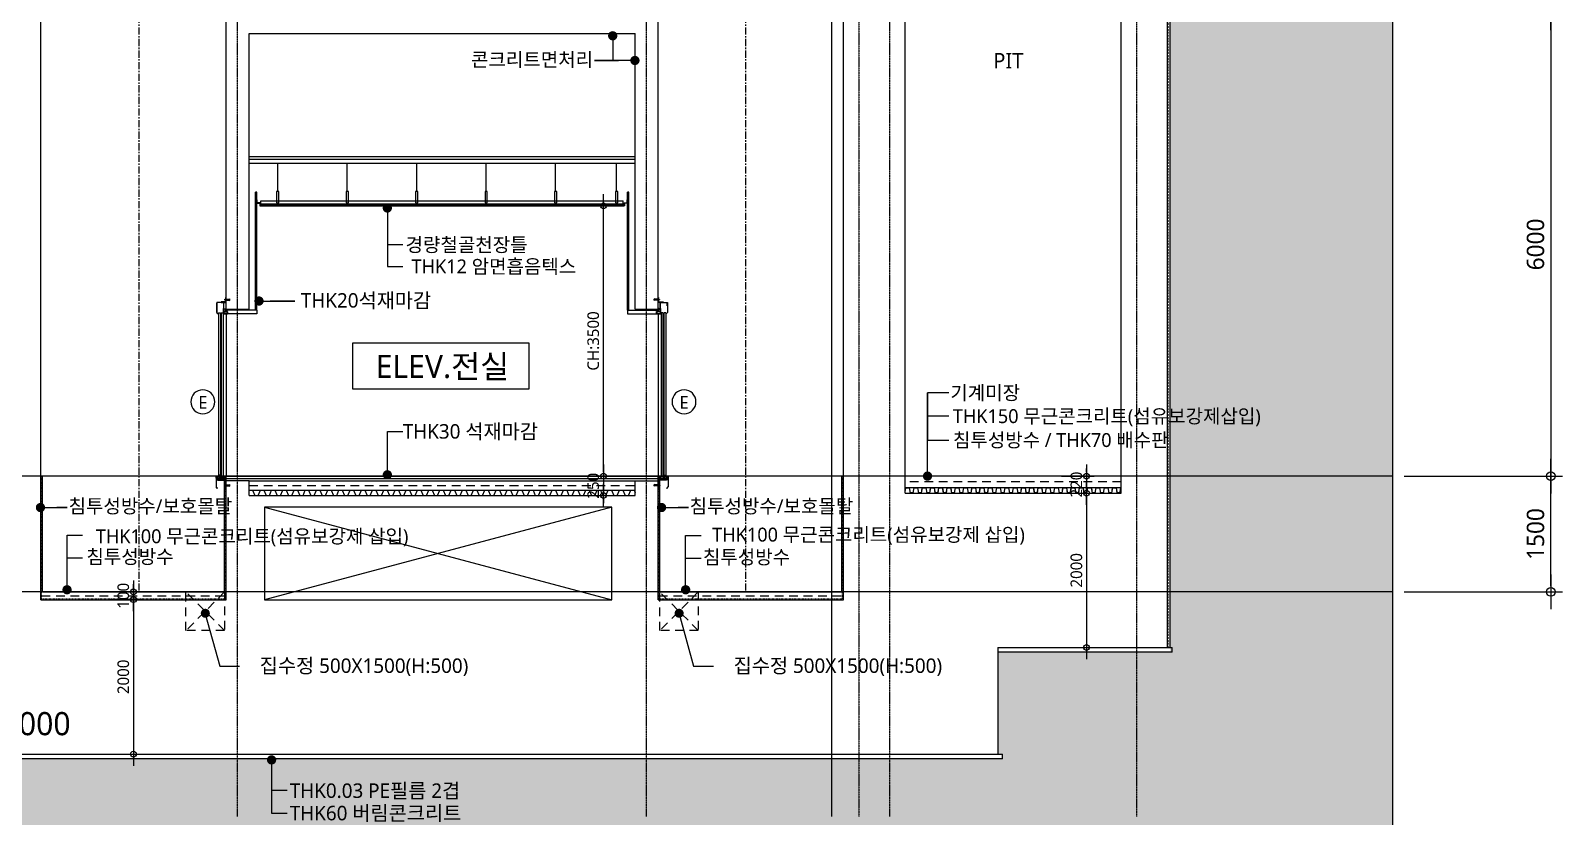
# Model space of a CAD drawing. Header units: millimetres. Extents: x -65167 to 413267, y -17142 to 66587.
# Drawn here: x 349720 to 369569, y 13406 to 23580 of the extents above; entities that cross this region are included whole.
import ezdxf
from ezdxf.enums import TextEntityAlignment as Align

# ---------------------------------------------------------------- set-up
doc = ezdxf.new("R2010")
doc.units = ezdxf.units.MM
doc.header["$LTSCALE"] = 75
doc.header["$MEASUREMENT"] = 0
doc.header["$PDSIZE"] = -10
for name, pattern in [('CEN', [62, 60, -1, 0, -1]), ('CENTER', [2, 1.25, -0.25, 0.25, -0.25]), ('HID', [2.5, 1.5, -1])]:
    doc.linetypes.add(name, pattern=pattern)
doc.layers.get('0').update_dxf_attribs({"linetype": 'CONTINUOUS'})
doc.layers.get('Defpoints').update_dxf_attribs({"color": 171, "linetype": 'CONTINUOUS'})
doc.layers.add('1-골조', color=2, linetype='CONTINUOUS', lineweight=0)
for name, color, linetype in [('A-CORE-ELEV', 5, 'CONTINUOUS'), ('A-ETC', 8, 'CONTINUOUS'), ('A-FIN-6', 6, 'CONTINUOUS'), ('CEN', 1, 'CEN'), ('CEN(ST)', 1, 'CENTER'), ('CG-BEAM', 3, 'CONTINUOUS'), ('CON', 2, 'CONTINUOUS'), ('FIN', 8, 'CONTINUOUS'), ('FIN(THK20 화강석)', 5, 'CONTINUOUS'), ('FIN-2', 9, 'CONTINUOUS'), ('HAT 254', 254, 'CONTINUOUS'), ('HAT-252', 252, 'CONTINUOUS'), ('LED', 7, 'CONTINUOUS'), ('NDIM', 7, 'CONTINUOUS'), ('TEXT(MIN)', 7, 'CONTINUOUS'), ('TEXT(NOTE小)', 1, 'CONTINUOUS'), ('TEXT(노트)', 7, 'CONTINUOUS'), ('TEXT(실명)', 3, 'CONTINUOUS'), ('wire-meshes', 1, 'CONTINUOUS'), ('XREF', 7, 'CONTINUOUS'), ('배수판', 5, 'CONTINUOUS'), ('초평탄', 4, 'CONTINUOUS')]:
    doc.layers.add(name, color=color, linetype=linetype)
doc.styles.add('CGS', font='cgse', dxfattribs={"bigfont": 'cgs'})
doc.styles.add('TE', font='malgun_0.ttf')
doc.styles.add('나눔바른고딕', font='NanumBarunGothic.ttf')
doc.dimstyles.new('NDIM 1200', dxfattribs={"dimscale": 75, "dimtxt": 3, "dimasz": 1, "dimexe": 2, "dimexo": 2, "dimgap": 1, "dimtad": 1, "dimdec": 0, "dimdsep": 46, "dimtxsty": 'CGS', "dimblk": 'DOT0', "dimcen": 1, "dimdle": 8, "dimclrd": 256, "dimclre": 256, "dimclrt": 256, "dimadec": 0, "dimazin": 0, "dimtfac": 1, "dimtdec": 0, "dimtix": 1, "dimtmove": 2, "dimatfit": 3, "dimldrblk": 'DOT0', "dimfxl": 1, "dimtolj": 1, "dimtzin": 0, "dimlwd": -1, "dimlwe": -1, "dimarcsym": 0})

# ---------------------------------------------------------------- blocks, each defined once
blk = doc.blocks.new('DOT0')
blk.add_line((-3, 0), (3, 0))
at = {"color": 6}
blk.add_circle((0, 0), 0.75, dxfattribs=at)
blk = doc.blocks.new('A$C25f2d0dc')
at = {"layer": '1-골조'}
blk.add_line((0, 0), (300, 0), dxfattribs=at)
at = {"layer": 'A-CORE-ELEV', "color": 6, "linetype": 'Continuous'}
for p, q in [((-120, 78), (-122, 78)), ((-122, 78), (-122, -39)), ((-120, 45), (-120, 86)), ((-120, 78), (-120, -39)), ((-117, 45), (-120, 45)), ((-117, 45), (-117, 86)), ((-31, 90), (-116, 90)), ((-31, 87), (-116, 87)), ((-30, 10), (-32, 10)), ((-32, -45), (-32, 10)), ((-30, -10), (-30, 86)), ((-30, -45), (-30, 10)), ((-10, 2), (-30, 2)), ((-27, -10), (-27, 86)), ((-13, 128), (-14, 129)), ((-14, 128), (-13, 128)), ((-13, 122), (-14, 122)), ((-13, 122), (-14, 121)), ((-13, 128), (-7, 128)), ((-7, 122), (-13, 122)), ((0, 15), (-10, 2)), ((-6, 132), (47, 135)), ((-6, 132), (51, 132)), ((-6, 118), (47, 115)), ((-6, 118), (51, 118)), ((47, 115), (47, 135)), ((51, 118), (51, 132)), ((-105, -60), (-121, -41)), ((-104, -59), (-120, -40)), ((-105, -60), (-104, -59)), ((-30, -45), (-32, -45)), ((-27, -10), (-30, -10)), ((-29, -32), (18, -32)), ((-29, -34), (18, -34)), ((-130, -2165), (-130, -2300)), ((-129, -2165), (-129, -2299)), ((0, -2216), (0, -2160)), ((-113, -2319), (-130, -2300)), ((-4, -2190), (-129, -2190)), ((-129, -2206), (-4, -2206)), ((-112, -2318), (-129, -2299)), ((-126, -2193), (-126, -2203)), ((-7, -2193), (-126, -2193)), ((-126, -2203), (-7, -2203)), ((-113, -2319), (-112, -2318)), ((-15, -2276), (-16, -2275)), ((-16, -2277), (-15, -2276)), ((-15, -2283), (-16, -2282)), ((-15, -2283), (-16, -2283)), ((-15, -2276), (-9, -2276)), ((-9, -2283), (-15, -2283)), ((-8, -2272), (47, -2270)), ((-8, -2272), (51, -2272)), ((-8, -2286), (47, -2289)), ((-8, -2286), (51, -2286)), ((-7, -2193), (-7, -2203)), ((-4, -2190), (-4, -2206)), ((47, -2289), (47, -2270)), ((51, -2286), (51, -2272))]:
    blk.add_line(p, q, dxfattribs=at)
at = {"layer": 'A-CORE-ELEV', "color": 4, "linetype": 'Continuous'}
for p, q in [((-99, -45), (-99, -2149)), ((-99, -45), (-74, -45)), ((-74, -45), (-74, -2149)), ((-62, -45), (-62, -2163)), ((-62, -45), (-37, -45)), ((-37, -45), (-37, -2163)), ((-74, -2149), (-99, -2149)), ((-37, -2163), (-62, -2163))]:
    blk.add_line(p, q, dxfattribs=at)
at = {"layer": 'A-CORE-ELEV', "color": 9, "linetype": 'Continuous'}
blk.add_line((0, -60), (0, -2160), dxfattribs=at)
at = {"layer": 'A-CORE-ELEV', "color": 6, "linetype": 'Continuous'}
for points in [[(-65, 90), (0, 90), (0, 155), (-2, 155, 0.414214), (-6, 151), (-6, 100, -0.414214), (-10, 96), (-61, 96, 0.414214), (-65, 92)], [(17, -27, -0.414214), (19, -29), (19, -30), (-6, -30), (-6, 2), (-5, 2, -0.414214), (-3, 0), (-3, -25, 0.414214), (-1, -27)], [(-8, -2220), (-8, -2334, 0.414214), (-2, -2340), (0, -2340), (0, -2206), (-109, -2206), (-109, -2208, 0.414214), (-103, -2214), (-14, -2214, -0.414214)]]:
    blk.add_lwpolyline(points, format="xyb", close=True, dxfattribs=at)
for points in [[(-14, 128), (-18, 128), (-18, 122), (-14, 122)], [(-7, 118), (-13, 118), (-14, 119), (-14, 131), (-13, 132), (-7, 132)], [(-6, 116), (-7, 116), (-7, 134), (-6, 134)], [(-16, -2276), (-20, -2276), (-20, -2283), (-16, -2283)], [(-9, -2286), (-15, -2286), (-16, -2285), (-16, -2273), (-15, -2272), (-9, -2272)], [(-8, -2289), (-9, -2289), (-9, -2270), (-8, -2270)]]:
    blk.add_lwpolyline(points, dxfattribs=at)
for points in [[(18, -58), (-29, -58), (-29, -32), (-20, -32), (-20, -30), (-30, -30), (-30, -60), (20, -60), (20, -30), (10, -30), (10, -32), (18, -32)], [(-106, -2160), (-101, -2160), (-101, -2162), (-95, -2162), (-95, -2160), (-89, -2160), (-89, -2162), (-84, -2162), (-84, -2160), (-78, -2160), (-78, -2162), (-72, -2162), (-72, -2160), (-64, -2160), (-64, -2171), (-33, -2171), (-33, -2160), (-5, -2160), (-5, -2165), (-10, -2165), (-10, -2176), (-5, -2176), (-5, -2185), (-15, -2185), (-15, -2171), (-27, -2171), (-27, -2185), (-82, -2185), (-82, -2176), (-72, -2176), (-72, -2171), (-115, -2171), (-115, -2176), (-105, -2176), (-105, -2185), (-129, -2185), (-129, -2165), (-130, -2165), (-130, -2163), (-128, -2160), (-112, -2160), (-112, -2162), (-106, -2162)]]:
    blk.add_lwpolyline(points, close=True, dxfattribs=at)
blk.add_circle((-3, -2166), 2.5, dxfattribs=at)
for centre, radius, start, end in [((-116, 86), 4, 90, 180), ((-116, 86), 1, 90, 180), ((-31, 86), 4, 0, 90), ((-31, 86), 1, 0, 90), ((-119, -39), 2.5, 180, 220), ((-119, -39), 1, 180, 220), ((-3, -2157), 3.63, 226.3972, 313.6028)]:
    blk.add_arc(centre, radius, start, end, dxfattribs=at)
at = {"layer": 'A-FIN-6'}
for p, q in [((400, -10), (-6, -10)), ((398, -12), (-6, -12)), ((398, -58), (20, -58)), ((400, -60), (20, -60)), ((398, -12), (398, -58)), ((400, -10), (400, -60))]:
    blk.add_line(p, q, dxfattribs=at)
blk = doc.blocks.new('*D1421')
at = {"layer": 'Defpoints', "color": 0, "ltscale": 0.4, "transparency": 16777216}
for p in [(367369, 23812), (367369, 17812), (369419, 17812)]:
    blk.add_point(p, dxfattribs=at)
at = {"layer": 'NDIM', "ltscale": 0.4, "transparency": 16777216}
for p, q in [((367519, 23812), (369569, 23812)), ((369419, 23737), (369419, 17887)), ((367519, 17812), (369569, 17812))]:
    blk.add_line(p, q, dxfattribs=at)
at = {"layer": 'NDIM', "ltscale": 0.4, "transparency": 16777216, "xscale": 75, "yscale": 75, "zscale": 75}
for p, rotation in [((369419, 23812), 90), ((369419, 17812), 270)]:
    blk.add_blockref('DOT0', p, dxfattribs=dict(at, rotation=rotation))
at = {"layer": 'NDIM', "ltscale": 0.4, "transparency": 16777216, "insert": (369222, 20812), "char_height": 225, "attachment_point": 5, "rotation": 90, "style": '나눔바른고딕'}
blk.add_mtext('\\A1;6000', dxfattribs=at)
blk = doc.blocks.new('*D1422')
at = {"layer": 'Defpoints', "color": 0, "ltscale": 0.4, "transparency": 16777216}
for p in [(367369, 17812), (369419, 17812), (367369, 16312)]:
    blk.add_point(p, dxfattribs=at)
at = {"layer": 'NDIM', "ltscale": 0.4, "transparency": 16777216}
for p, q in [((367519, 17812), (369569, 17812)), ((369419, 16387), (369419, 17737)), ((367519, 16312), (369569, 16312))]:
    blk.add_line(p, q, dxfattribs=at)
at = {"layer": 'NDIM', "ltscale": 0.4, "transparency": 16777216, "xscale": 75, "yscale": 75, "zscale": 75}
for p, rotation in [((369419, 17812), 90), ((369419, 16312), 270)]:
    blk.add_blockref('DOT0', p, dxfattribs=dict(at, rotation=rotation))
at = {"layer": 'NDIM', "ltscale": 0.4, "transparency": 16777216, "insert": (369222, 17062), "char_height": 225, "attachment_point": 5, "rotation": 90, "style": '나눔바른고딕'}
blk.add_mtext('\\A1;1500', dxfattribs=at)
blk = doc.blocks.new('*D1355')
at = {"layer": 'Defpoints', "color": 0, "ltscale": 0.4, "transparency": 16777216}
for p in [(356718, 17812, 0), (356718, 17562, 0), (357143, 17562, 0)]:
    blk.add_point(p, dxfattribs=at)
at = {"layer": 'NDIM', "ltscale": 0.4, "transparency": 16777216}
for p, q in [((357143, 17862, 0), (357143, 17912, 0)), ((356818, 17812, 0), (357243, 17812, 0)), ((357143, 17812, 0), (357143, 17562, 0)), ((356818, 17562, 0), (357243, 17562, 0)), ((357143, 17512, 0), (357143, 17462, 0))]:
    blk.add_line(p, q, dxfattribs=at)
at = {"layer": 'NDIM', "ltscale": 0.4, "transparency": 16777216, "xscale": 50, "yscale": 50, "zscale": 50}
for p, rotation in [((357143, 17812, 0), 270), ((357143, 17562, 0), 90)]:
    blk.add_blockref('DOT0', p, dxfattribs=dict(at, rotation=rotation))
at = {"layer": 'NDIM', "ltscale": 0.4, "transparency": 16777216, "insert": (357011, 17687, 0), "char_height": 150, "attachment_point": 5, "rotation": 90, "style": '나눔바른고딕'}
blk.add_mtext('\\A1;250', dxfattribs=at)
blk = doc.blocks.new('*D1356')
at = {"layer": 'Defpoints', "color": 0, "ltscale": 0.4, "transparency": 16777216}
for p in [(356718, 21312, 0), (357143, 21312, 0), (356718, 17812, 0)]:
    blk.add_point(p, dxfattribs=at)
at = {"layer": 'NDIM', "ltscale": 0.4, "transparency": 16777216}
for p, q in [((356818, 21312, 0), (357243, 21312, 0)), ((357143, 17862, 0), (357143, 21262, 0)), ((356818, 17812, 0), (357243, 17812, 0))]:
    blk.add_line(p, q, dxfattribs=at)
at = {"layer": 'NDIM', "ltscale": 0.4, "transparency": 16777216, "xscale": 50, "yscale": 50, "zscale": 50}
for p, rotation in [((357143, 21312, 0), 90), ((357143, 17812, 0), 270)]:
    blk.add_blockref('DOT0', p, dxfattribs=dict(at, rotation=rotation))
at = {"layer": 'NDIM', "ltscale": 0.4, "transparency": 16777216, "insert": (357011, 19562, 0), "char_height": 150, "attachment_point": 5, "rotation": 90, "style": '나눔바른고딕'}
blk.add_mtext('\\A1;CH:3500', dxfattribs=at)
blk = doc.blocks.new('*D1385')
at = {"layer": 'Defpoints', "color": 0, "ltscale": 0.4, "transparency": 16777216}
for p in [(349102, 13406), (349652, 13406), (349102, 12313)]:
    blk.add_point(p, dxfattribs=at)
at = {"layer": 'NDIM', "ltscale": 0.4, "transparency": 16777216}
for p, q in [((349102, 13256), (349102, 12163)), ((349652, 13256), (349652, 12163)), ((349027, 12313), (348952, 12313)), ((349652, 12313), (349102, 12313)), ((349727, 12313), (349802, 12313))]:
    blk.add_line(p, q, dxfattribs=at)
at = {"layer": 'NDIM', "ltscale": 0.4, "transparency": 16777216, "xscale": 75, "yscale": 75, "zscale": 75}
blk.add_blockref('DOT0', (349102, 12313), dxfattribs=at)
at = {"layer": 'NDIM', "ltscale": 0.4, "transparency": 16777216, "xscale": 75, "yscale": 75, "zscale": 75, "rotation": 180}
blk.add_blockref('DOT0', (349652, 12313), dxfattribs=at)
at = {"layer": 'NDIM', "ltscale": 0.4, "transparency": 16777216, "insert": (349377, 12511), "char_height": 225, "attachment_point": 5, "style": '나눔바른고딕'}
blk.add_mtext('\\A1;550', dxfattribs=at)
blk = doc.blocks.new('*D1386')
at = {"layer": 'Defpoints', "color": 0, "ltscale": 0.4, "transparency": 16777216}
for p in [(349652, 13406), (352402, 13406), (349652, 12313)]:
    blk.add_point(p, dxfattribs=at)
at = {"layer": 'NDIM', "ltscale": 0.4, "transparency": 16777216}
for p, q in [((349652, 13256), (349652, 12163)), ((352402, 13256), (352402, 12163)), ((352327, 12313), (349727, 12313))]:
    blk.add_line(p, q, dxfattribs=at)
at = {"layer": 'NDIM', "ltscale": 0.4, "transparency": 16777216, "xscale": 75, "yscale": 75, "zscale": 75, "rotation": 180}
blk.add_blockref('DOT0', (349652, 12313), dxfattribs=at)
at = {"layer": 'NDIM', "ltscale": 0.4, "transparency": 16777216, "xscale": 75, "yscale": 75, "zscale": 75}
blk.add_blockref('DOT0', (352402, 12313), dxfattribs=at)
at = {"layer": 'NDIM', "ltscale": 0.4, "transparency": 16777216, "insert": (351027, 12511), "char_height": 225, "attachment_point": 5, "style": '나눔바른고딕'}
blk.add_mtext('\\A1;2750', dxfattribs=at)
blk = doc.blocks.new('*D1467')
at = {"layer": 'Defpoints', "color": 0, "ltscale": 0.4, "transparency": 16777216}
for p in [(350627, 16312), (350627, 16212), (351052, 16212)]:
    blk.add_point(p, dxfattribs=at)
at = {"layer": 'NDIM', "ltscale": 0.4, "transparency": 16777216}
for p, q in [((350727, 16312), (351152, 16312)), ((351052, 16362), (351052, 16412)), ((351052, 16312), (351052, 16212)), ((350727, 16212), (351152, 16212)), ((351052, 16162), (351052, 16112))]:
    blk.add_line(p, q, dxfattribs=at)
at = {"layer": 'NDIM', "ltscale": 0.4, "transparency": 16777216, "xscale": 50, "yscale": 50, "zscale": 50}
for p, rotation in [((351052, 16312), 270), ((351052, 16212), 90)]:
    blk.add_blockref('DOT0', p, dxfattribs=dict(at, rotation=rotation))
at = {"layer": 'NDIM', "ltscale": 0.4, "transparency": 16777216, "insert": (350921, 16262), "char_height": 150, "attachment_point": 5, "rotation": 90, "style": '나눔바른고딕'}
blk.add_mtext('\\A1;100', dxfattribs=at)
blk = doc.blocks.new('*D1468')
at = {"layer": 'Defpoints', "color": 0, "ltscale": 0.4, "transparency": 16777216}
for p in [(350627, 16212), (350627, 14212), (351052, 14212)]:
    blk.add_point(p, dxfattribs=at)
at = {"layer": 'NDIM', "ltscale": 0.4, "transparency": 16777216}
for p, q in [((350727, 16212), (351152, 16212)), ((351052, 16162), (351052, 14262)), ((350727, 14212), (351152, 14212))]:
    blk.add_line(p, q, dxfattribs=at)
at = {"layer": 'NDIM', "ltscale": 0.4, "transparency": 16777216, "xscale": 50, "yscale": 50, "zscale": 50}
for p, rotation in [((351052, 16212), 90), ((351052, 14212), 270)]:
    blk.add_blockref('DOT0', p, dxfattribs=dict(at, rotation=rotation))
at = {"layer": 'NDIM', "ltscale": 0.4, "transparency": 16777216, "insert": (350921, 15212), "char_height": 150, "attachment_point": 5, "rotation": 90, "style": '나눔바른고딕'}
blk.add_mtext('\\A1;2000', dxfattribs=at)
blk = doc.blocks.new('*D1469')
at = {"layer": 'Defpoints', "color": 0, "ltscale": 0.4, "transparency": 16777216}
for p in [(362978, 17812), (362978, 17592), (363403, 17592)]:
    blk.add_point(p, dxfattribs=at)
at = {"layer": 'NDIM', "ltscale": 0.4, "transparency": 16777216}
for p, q in [((363403, 17862), (363403, 17912)), ((363078, 17812), (363503, 17812)), ((363403, 17812), (363403, 17592)), ((363078, 17592), (363503, 17592)), ((363403, 17542), (363403, 17492))]:
    blk.add_line(p, q, dxfattribs=at)
at = {"layer": 'NDIM', "ltscale": 0.4, "transparency": 16777216, "xscale": 50, "yscale": 50, "zscale": 50}
for p, rotation in [((363403, 17812), 270), ((363403, 17592), 90)]:
    blk.add_blockref('DOT0', p, dxfattribs=dict(at, rotation=rotation))
at = {"layer": 'NDIM', "ltscale": 0.4, "transparency": 16777216, "insert": (363272, 17702), "char_height": 150, "attachment_point": 5, "rotation": 90, "style": '나눔바른고딕'}
blk.add_mtext('\\A1;220', dxfattribs=at)
blk = doc.blocks.new('*D1470')
at = {"layer": 'Defpoints', "color": 0, "ltscale": 0.4, "transparency": 16777216}
for p in [(362978, 17592), (362978, 15592), (363403, 15592)]:
    blk.add_point(p, dxfattribs=at)
at = {"layer": 'NDIM', "ltscale": 0.4, "transparency": 16777216}
for p, q in [((363078, 17592), (363503, 17592)), ((363403, 17542), (363403, 15642)), ((363078, 15592), (363503, 15592))]:
    blk.add_line(p, q, dxfattribs=at)
at = {"layer": 'NDIM', "ltscale": 0.4, "transparency": 16777216, "xscale": 50, "yscale": 50, "zscale": 50}
for p, rotation in [((363403, 17592), 90), ((363403, 15592), 270)]:
    blk.add_blockref('DOT0', p, dxfattribs=dict(at, rotation=rotation))
at = {"layer": 'NDIM', "ltscale": 0.4, "transparency": 16777216, "insert": (363272, 16592), "char_height": 150, "attachment_point": 5, "rotation": 90, "style": '나눔바른고딕'}
blk.add_mtext('\\A1;2000', dxfattribs=at)
blk = doc.blocks.new('E')
at = {"layer": 'TEXT(NOTE小)'}
blk.add_circle((287, -86), 155, dxfattribs=at)
at = {"layer": 'TEXT(NOTE小)', "style": '나눔바른고딕'}
blk.add_text('E', height=165, dxfattribs=at).set_placement((288, -79), align=Align.MIDDLE_CENTER)

msp = doc.modelspace()

# ---------------------------------------------------------------- hatches: boundary and pattern name
at = {"layer": 'HAT 254', "ltscale": 1000}
h = msp.add_hatch(color=256, dxfattribs=at)
h.dxf.hatch_style = 1
h.paths.add_polyline_path([(367369.2, 27921.9), (364487.3, 27921.9), (364487.3, 27046.7), (364487.3, 15531.7), (364512.3, 15531.7), (362252.3, 15531.7), (362252.3, 14211.7), (362312.3, 14211.7), (362312.3, 14151.7), (347792.3, 14151.7), (347792.3, 14211.7), (347816.7, 16701.7), (343599.1, 16701.7), (343599.1, 11439.6), (367369.2, 11439.6)])

# ---------------------------------------------------------------- linework, layer by layer
at = {"ltscale": 10000, "elevation": 0}
msp.add_lwpolyline([(353895.8, 19539), (356177.2, 19539), (356177.2, 18939), (353895.8, 18939)], close=True, dxfattribs=at)
at = {"layer": 'A-ETC'}
for p, q in [((357552.3, 21911.7, 0), (352552.3, 21911.7, 0)), ((357552.3, 21861.7, 0), (352552.3, 21861.7, 0))]:
    msp.add_line(p, q, dxfattribs=at)
at = {"layer": 'CEN', "ltscale": 10000}
for p, q in [((360102.3, 13405.9), (360102.3, 33051)), ((367369.2, 17811.7), (343479.9, 17811.7)), ((367369.2, 16311.7), (343479.9, 16311.7))]:
    msp.add_line(p, q, dxfattribs=at)
at = {"layer": 'CEN(ST)', "ltscale": 0.1}
for p, q in [((352402.3, 13405.9), (352402.3, 52264.1)), ((357702.3, 13405.9), (357702.3, 52264.1)), ((360452.3, 52264.1), (360452.3, 13405.9)), ((360852.3, 13405.9), (360852.3, 52264.1)), ((364052.3, 52264.1), (364052.3, 13405.9))]:
    msp.add_line(p, q, dxfattribs=at)
at = {"layer": 'CEN(ST)'}
for p, q in [((351119.8, 50473.2, 0), (351119.8, 16311.7)), ((358984.9, 50473.2, 0), (358984.9, 16311.7))]:
    msp.add_line(p, q, dxfattribs=at)
at = {"layer": 'CG-BEAM', "color": 252}
msp.add_line((352552.3, 21951.7, 0), (357552.3, 21951.7, 0), dxfattribs=at)
at = {"layer": 'CON', "ltscale": 1000}
for p, q in [((360252.3, 16211.7), (360252.3, 50485.6)), ((349852.3, 16211.7), (349852.3, 29311.7)), ((361052.3, 17591.7), (361052.3, 29091.7)), ((363852.3, 17591.7), (363852.3, 29091.7)), ((364452.3, 15591.7), (364452.3, 29161.7)), ((352252.3, 16211.7), (352252.3, 17751.7)), ((352552.3, 17751.7), (352252.3, 17751.7, 0)), ((352552.3, 17561.7), (352552.3, 17751.7)), ((357552.3, 17561.7), (357552.3, 17751.7)), ((357552.3, 17751.7), (357852.3, 17751.7)), ((357852.3, 16211.7), (357852.3, 17751.7)), ((352552.3, 17561.7), (357552.3, 17561.7)), ((349852.3, 16211.7), (352252.3, 16211.7)), ((357852.3, 16211.7), (360252.3, 16211.7)), ((362252.3, 15591.7), (364452.3, 15591.7)), ((362252.3, 15591.7), (362252.3, 14211.7)), ((347852.3, 14211.7), (362252.3, 14211.7))]:
    msp.add_line(p, q, dxfattribs=at)
at = {"layer": 'CON', "ltscale": 0.1}
for p, q in [((352252.3, 19971.7, 0), (352252.3, 23741.7, 0)), ((357852.3, 19971.7, 0), (357852.3, 23741.7, 0)), ((352552.3, 19971.7, 0), (352552.3, 23541.7, 0)), ((357552.3, 19971.7, 0), (357552.3, 23541.7, 0))]:
    msp.add_line(p, q, dxfattribs=at)
at = {"layer": 'CON', "ltscale": 10000}
for p, q in [((352552.3, 23541.7, 0), (357552.3, 23541.7, 0)), ((361052.3, 17591.7), (363852.3, 17591.7))]:
    msp.add_line(p, q, dxfattribs=at)
at = {"layer": 'CON', "ltscale": 1000}
msp.add_lwpolyline([(357252.3, 17411.7), (352752.3, 17411.7), (352752.3, 16211.7), (357252.3, 16211.7)], close=True, dxfattribs=at)
at = {"layer": 'Defpoints', "ltscale": 1000}
msp.add_line((367369.2, 28211.7), (367369.2, 11439.6), dxfattribs=at)
at = {"layer": 'FIN', "ltscale": 0.1}
for p, q in [((349852.3, 17811.7), (349872.3, 17811.7)), ((349872.3, 16311.7), (349872.3, 17811.7)), ((352232.3, 16311.7), (352232.3, 17751.7)), ((357872.3, 16311.7), (357872.3, 17757.3)), ((360232.3, 16311.7), (360232.3, 17811.7)), ((360232.3, 17811.7), (360252.3, 17811.7)), ((349872.3, 16311.7), (352232.3, 16311.7)), ((357872.3, 16311.7), (360232.3, 16311.7))]:
    msp.add_line(p, q, dxfattribs=at)
at = {"layer": 'FIN'}
for p, q in [((352252.3, 17781.7), (357852.3, 17781.7)), ((352552.3, 17751.7), (357552.3, 17751.7))]:
    msp.add_line(p, q, dxfattribs=at)
at = {"layer": 'FIN', "ltscale": 1000}
for p, q in [((363852.3, 17811.7), (361052.3, 17811.7)), ((363852.3, 17661.7), (361052.3, 17661.7)), ((352752.3, 17411.7), (357252.3, 16211.7)), ((357252.3, 17411.7), (352752.3, 16211.7))]:
    msp.add_line(p, q, dxfattribs=at)
at = {"layer": 'FIN'}
msp.add_lwpolyline([(352552.3, 17631.7), (357552.3, 17631.7)], dxfattribs=at)
at = {"layer": 'FIN(THK20 화강석)', "ltscale": 10000}
for p, q in [((352632.3, 19961.7, 0), (352632.3, 21486.7, 0)), ((352652.3, 21486.7), (352632.3, 21486.7)), ((352652.3, 19961.7, 0), (352652.3, 21486.7, 0)), ((357452.3, 19961.7, 0), (357452.3, 21486.7, 0)), ((357472.3, 21486.7), (357452.3, 21486.7)), ((357472.3, 19961.7, 0), (357472.3, 21486.7, 0))]:
    msp.add_line(p, q, dxfattribs=at)
at = {"layer": 'FIN-2', "ltscale": 0.5}
for p, q in [((364487.3, 15591.7), (364487.3, 29161.7)), ((364512.3, 15531.7), (362252.3, 15531.7)), ((364452.3, 15591.7), (364512.3, 15591.7)), ((364512.3, 15531.7), (364512.3, 15591.7)), ((362312.3, 14151.7), (347792.3, 14151.7)), ((362252.3, 14211.7), (362312.3, 14211.7)), ((362312.3, 14151.7), (362312.3, 14211.7))]:
    msp.add_line(p, q, dxfattribs=at)
at = {"layer": 'FIN-2'}
for p, q in [((352922.9, 21498.7), (352922.9, 21861.7)), ((353822.9, 21498.7), (353822.9, 21861.7)), ((354722.9, 21498.7), (354722.9, 21861.7)), ((355622.9, 21498.7), (355622.9, 21861.7)), ((356522.9, 21498.7), (356522.9, 21861.7)), ((357313.4, 21498.7), (357313.4, 21861.7)), ((352692.3, 21323.7), (357412.3, 21323.7)), ((352692.3, 21311.7), (357394.3, 21311.7)), ((352704.3, 21337.7), (352704.3, 21375.7)), ((352704.3, 21375.7), (357400.3, 21375.7)), ((352704.3, 21337.7), (357400.3, 21337.7)), ((357400.3, 21337.7), (357400.3, 21375.7))]:
    msp.add_line(p, q, dxfattribs=at)
for points in [[(352937.9, 21498.7), (352907.9, 21498.7), (352907.9, 21348.7), (352937.9, 21348.7)], [(353837.9, 21498.7), (353807.9, 21498.7), (353807.9, 21348.7), (353837.9, 21348.7)], [(354737.9, 21498.7), (354707.9, 21498.7), (354707.9, 21348.7), (354737.9, 21348.7)], [(355637.9, 21498.7), (355607.9, 21498.7), (355607.9, 21348.7), (355637.9, 21348.7)], [(356537.9, 21498.7), (356507.9, 21498.7), (356507.9, 21348.7), (356537.9, 21348.7)], [(357328.4, 21498.7), (357298.4, 21498.7), (357298.4, 21348.7), (357328.4, 21348.7)]]:
    msp.add_lwpolyline(points, close=True, dxfattribs=at)
for points in [[(352710.3, 21309.7), (352710.3, 21311.7), (352692.3, 21311.7), (352692.3, 21349.7), (352654.3, 21349.7), (352654.3, 21389.7), (352652.3, 21389.7), (352652.3, 21347.7), (352690.3, 21347.7), (352690.3, 21309.7), (352710.3, 21309.7)], [(357394.3, 21309.7), (357394.3, 21311.7), (357412.3, 21311.7), (357412.3, 21349.7), (357450.3, 21349.7), (357450.3, 21389.7), (357452.3, 21389.7), (357452.3, 21347.7), (357414.3, 21347.7), (357414.3, 21309.7), (357394.3, 21309.7)]]:
    msp.add_lwpolyline(points, dxfattribs=at)
at = {"layer": 'HAT-252', "linetype": 'HID', "ltscale": 0.1}
for p, q in [((349862.3, 16221.7), (349862.3, 17811.7)), ((352242.3, 16221.7), (352242.3, 17751.7)), ((357862.3, 16221.7), (357862.3, 17755.8)), ((360242.3, 16221.7), (360242.3, 17811.7)), ((349862.3, 16221.7), (352242.3, 16221.7)), ((357862.3, 16221.7), (360242.3, 16221.7))]:
    msp.add_line(p, q, dxfattribs=at)
at = {"layer": 'HAT-252', "linetype": 'HID', "ltscale": 0.2}
msp.add_lwpolyline([(364462.3, 15591.7), (364462.3, 29161.7)], dxfattribs=at)
at = {"layer": 'LED', "const_width": 58.6}
for points in [[(351983.6, 16064.8, 1), (351983.6, 16006.2, 1)], [(358123.6, 16064.8, 1), (358123.6, 16006.2, 1)]]:
    msp.add_lwpolyline(points, format="xyb", close=True, dxfattribs=at)
at = {"layer": 'NDIM', "ltscale": 10000}
msp.add_line((353042.1, 13738.5), (352842.1, 13738.5), dxfattribs=at)
for points in [[(361616.8, 18890.8), (361342.5, 18890.8)], [(361616.8, 18588.4), (361342.5, 18588.4)]]:
    msp.add_lwpolyline(points, dxfattribs=at)
at = {"layer": 'TEXT(MIN)', "ltscale": 10000}
for p, q in [((354542.4, 20807.3, 0), (354342.4, 20807.3, 0)), ((350391.5, 16747.7), (350191.5, 16747.7)), ((358408, 16742.8), (358208, 16742.8))]:
    msp.add_line(p, q, dxfattribs=at)
at = {"layer": 'wire-meshes', "linetype": 'HID'}
for p, q in [((363852.3, 17736.7), (361052.3, 17736.7)), ((352232.3, 16311.7), (351732.3, 15811.7)), ((352232.3, 15811.7), (351732.3, 16311.7)), ((358372.3, 16311.7), (357872.3, 15811.7)), ((358372.3, 15811.7), (357872.3, 16311.7))]:
    msp.add_line(p, q, dxfattribs=at)
for points in [[(352552.3, 17691.7), (357552.3, 17691.7)], [(349862.3, 16261.7), (352242.3, 16261.7)], [(357862.3, 16261.7), (360242.3, 16261.7)]]:
    msp.add_lwpolyline(points, dxfattribs=at)
for points in [[(352232.3, 16311.7), (352232.3, 15811.7), (351732.3, 15811.7), (351732.3, 16311.7)], [(358372.3, 16311.7), (358372.3, 15811.7), (357872.3, 15811.7), (357872.3, 16311.7)]]:
    msp.add_lwpolyline(points, close=True, dxfattribs=at)
at = {"layer": '배수판'}
for points in [[(352552.3, 17631.7), (352595.1, 17631.7), (352625, 17561.7), (352667.8, 17561.7), (352697.7, 17631.7), (352740.5, 17631.7), (352770.4, 17561.7), (352813.2, 17561.7), (352843.1, 17631.7), (352885.9, 17631.7), (352915.8, 17561.7), (352958.6, 17561.7), (352988.5, 17631.7), (353031.3, 17631.7), (353061.2, 17561.7), (353104, 17561.7), (353133.9, 17631.7), (353176.7, 17631.7), (353206.6, 17561.7), (353249.4, 17561.7), (353279.3, 17631.7), (353322.1, 17631.7), (353352, 17561.7), (353394.8, 17561.7), (353424.7, 17631.7), (353467.5, 17631.7), (353497.4, 17561.7), (353540.2, 17561.7), (353570.1, 17631.7), (353612.9, 17631.7), (353642.8, 17561.7), (353685.6, 17561.7), (353715.5, 17631.7), (353758.3, 17631.7), (353788.2, 17561.7), (353831, 17561.7), (353860.9, 17631.7), (353903.7, 17631.7), (353933.6, 17561.7), (353976.4, 17561.7), (354006.3, 17631.7), (354049.1, 17631.7), (354079, 17561.7), (354121.8, 17561.7), (354151.7, 17631.7), (354194.5, 17631.7), (354224.4, 17561.7), (354267.2, 17561.7), (354297.1, 17631.7), (354339.9, 17631.7), (354369.8, 17561.7), (354412.6, 17561.7), (354442.5, 17631.7), (354485.3, 17631.7), (354515.2, 17561.7), (354558, 17561.7), (354587.9, 17631.7), (354630.7, 17631.7), (354660.6, 17561.7), (354703.4, 17561.7), (354733.3, 17631.7), (354776.1, 17631.7), (354806, 17561.7), (354848.8, 17561.7), (354878.7, 17631.7), (354921.5, 17631.7), (354951.4, 17561.7), (354994.2, 17561.7), (355024.1, 17631.7), (355066.9, 17631.7), (355096.8, 17561.7), (355139.6, 17561.7), (355169.5, 17631.7), (355212.3, 17631.7), (355242.2, 17561.7), (355285, 17561.7), (355314.9, 17631.7), (355357.7, 17631.7), (355387.6, 17561.7), (355430.4, 17561.7), (355460.3, 17631.7), (355503.1, 17631.7), (355533, 17561.7), (355575.8, 17561.7), (355605.7, 17631.7), (355648.5, 17631.7), (355678.4, 17561.7), (355721.2, 17561.7), (355751.1, 17631.7), (355793.9, 17631.7), (355823.8, 17561.7), (355866.6, 17561.7), (355896.5, 17631.7), (355939.3, 17631.7), (355969.2, 17561.7), (356012, 17561.7), (356041.9, 17631.7), (356084.7, 17631.7), (356114.6, 17561.7), (356157.4, 17561.7), (356187.3, 17631.7), (356230.1, 17631.7), (356260, 17561.7), (356302.8, 17561.7), (356332.7, 17631.7), (356375.5, 17631.7), (356405.4, 17561.7), (356448.2, 17561.7), (356478.1, 17631.7), (356520.9, 17631.7), (356550.8, 17561.7), (356593.6, 17561.7), (356623.5, 17631.7), (356666.3, 17631.7), (356696.2, 17561.7), (356739, 17561.7), (356768.9, 17631.7), (356811.7, 17631.7), (356841.6, 17561.7), (356884.4, 17561.7), (356914.3, 17631.7), (356957.1, 17631.7), (356987, 17561.7), (357029.8, 17561.7), (357059.7, 17631.7), (357102.5, 17631.7), (357132.4, 17561.7), (357175.2, 17561.7), (357205.1, 17631.7), (357247.9, 17631.7), (357277.8, 17561.7), (357320.6, 17561.7), (357350.5, 17631.7), (357393.3, 17631.7), (357423.2, 17561.7), (357466, 17561.7), (357495.9, 17631.7), (357538.7, 17631.7), (357552.3, 17599.7)], [(363852.3, 17661.7), (363845.2, 17661.7), (363833.3, 17595.1), (363801.7, 17595.1), (363789.8, 17661.7), (363738, 17661.7), (363726.1, 17595.1), (363694.5, 17595.1), (363682.6, 17661.7), (363630.8, 17661.7), (363618.9, 17595.1), (363587.2, 17595.1), (363575.4, 17661.7), (363523.6, 17661.7), (363511.7, 17595.1), (363480, 17595.1), (363468.1, 17661.7), (363416.4, 17661.7), (363404.5, 17595.1), (363372.8, 17595.1), (363360.9, 17661.7), (363309.1, 17661.7), (363297.3, 17595.1), (363265.6, 17595.1), (363253.7, 17661.7), (363201.9, 17661.7), (363190, 17595.1), (363158.4, 17595.1), (363146.5, 17661.7), (363094.7, 17661.7), (363082.8, 17595.1), (363051.2, 17595.1), (363039.3, 17661.7), (362987.5, 17661.7), (362975.6, 17595.1), (362944, 17595.1), (362932.1, 17661.7), (362880.3, 17661.7), (362868.4, 17595.1), (362836.8, 17595.1), (362824.9, 17661.7), (362773.1, 17661.7), (362761.2, 17595.1), (362729.6, 17595.1), (362717.7, 17661.7), (362665.9, 17661.7), (362654, 17595.1), (362622.4, 17595.1), (362610.5, 17661.7), (362558.7, 17661.7), (362546.8, 17595.1), (362515.1, 17595.1), (362503.3, 17661.7), (362451.5, 17661.7), (362439.6, 17595.1), (362407.9, 17595.1), (362396.1, 17661.7), (362344.3, 17661.7), (362332.4, 17595.1), (362300.7, 17595.1), (362288.8, 17661.7), (362237.1, 17661.7), (362225.2, 17595.1), (362193.5, 17595.1), (362181.6, 17661.7), (362129.8, 17661.7), (362118, 17595.1), (362086.3, 17595.1), (362074.4, 17661.7), (362022.6, 17661.7), (362010.7, 17595.1), (361979.1, 17595.1), (361967.2, 17661.7), (361915.4, 17661.7), (361903.5, 17595.1), (361871.9, 17595.1), (361860, 17661.7), (361808.2, 17661.7), (361796.3, 17595.1), (361764.7, 17595.1), (361752.8, 17661.7), (361701, 17661.7), (361689.1, 17595.1), (361657.5, 17595.1), (361645.6, 17661.7), (361593.8, 17661.7), (361581.9, 17595.1), (361550.3, 17595.1), (361538.4, 17661.7), (361486.6, 17661.7), (361474.7, 17595.1), (361443.1, 17595.1), (361431.2, 17661.7), (361379.4, 17661.7), (361367.5, 17595.1), (361335.8, 17595.1), (361324, 17661.7), (361272.2, 17661.7), (361260.3, 17595.1), (361228.6, 17595.1), (361216.7, 17661.7), (361165, 17661.7), (361153.1, 17595.1), (361121.4, 17595.1), (361109.5, 17661.7), (361057.7, 17661.7), (361052.3, 17631.3)], [(361052.3, 17611.5), (361060.7, 17658.4), (361106.6, 17658.4), (361118.5, 17591.7), (361156, 17591.7), (361167.9, 17658.4), (361213.8, 17658.4), (361225.7, 17591.7), (361263.2, 17591.7), (361275.1, 17658.4), (361321, 17658.4), (361332.9, 17591.7), (361370.4, 17591.7), (361382.3, 17658.4), (361428.2, 17658.4), (361440.1, 17591.7), (361477.6, 17591.7), (361489.5, 17658.4), (361535.4, 17658.4), (361547.3, 17591.7), (361584.8, 17591.7), (361596.7, 17658.4), (361642.6, 17658.4), (361654.5, 17591.7), (361692.1, 17591.7), (361703.9, 17658.4), (361749.9, 17658.4), (361761.7, 17591.7), (361799.3, 17591.7), (361811.2, 17658.4), (361857.1, 17658.4), (361869, 17591.7), (361906.5, 17591.7), (361918.4, 17658.4), (361964.3, 17658.4), (361976.2, 17591.7), (362013.7, 17591.7), (362025.6, 17658.4), (362071.5, 17658.4), (362083.4, 17591.7), (362120.9, 17591.7), (362132.8, 17658.4), (362178.7, 17658.4), (362190.6, 17591.7), (362228.1, 17591.7), (362240, 17658.4), (362285.9, 17658.4), (362297.8, 17591.7), (362335.3, 17591.7), (362347.2, 17658.4), (362393.1, 17658.4), (362405, 17591.7), (362442.5, 17591.7), (362454.4, 17658.4), (362500.3, 17658.4), (362512.2, 17591.7), (362549.7, 17591.7), (362561.6, 17658.4), (362607.5, 17658.4), (362619.4, 17591.7), (362656.9, 17591.7), (362668.8, 17658.4), (362714.7, 17658.4), (362726.6, 17591.7), (362764.2, 17591.7), (362776, 17658.4), (362821.9, 17658.4), (362833.8, 17591.7), (362871.4, 17591.7), (362883.2, 17658.4), (362929.2, 17658.4), (362941, 17591.7), (362978.6, 17591.7), (362990.5, 17658.4), (363036.4, 17658.4), (363048.3, 17591.7), (363085.8, 17591.7), (363097.7, 17658.4), (363143.6, 17658.4), (363155.5, 17591.7), (363193, 17591.7), (363204.9, 17658.4), (363250.8, 17658.4), (363262.7, 17591.7), (363300.2, 17591.7), (363312.1, 17658.4), (363358, 17658.4), (363369.9, 17591.7), (363407.4, 17591.7), (363419.3, 17658.4), (363465.2, 17658.4), (363477.1, 17591.7), (363514.6, 17591.7), (363526.5, 17658.4), (363572.4, 17658.4), (363584.3, 17591.7), (363621.8, 17591.7), (363633.7, 17658.4), (363679.6, 17658.4), (363691.5, 17591.7), (363729, 17591.7), (363740.9, 17658.4), (363786.8, 17658.4), (363798.7, 17591.7), (363836.2, 17591.7), (363848.1, 17658.4), (363852.3, 17658.4)]]:
    msp.add_lwpolyline(points, dxfattribs=at)
at = {"layer": '초평탄', "ltscale": 0.1}
msp.add_line((352247.3, 17811.7), (357852.3, 17811.7), dxfattribs=at)

# ---------------------------------------------------------------- block references
at = {"layer": 'CEN(ST)', "xscale": -1, "rotation": 180}
for p in [(351663.7, 18688.7), (357900, 18688.7)]:
    msp.add_blockref('E', p, dxfattribs=at)
at = {"layer": 'XREF'}
msp.add_blockref('A$C25f2d0dc', (352252.3, 19971.7, 0), dxfattribs=at)
at = {"layer": 'XREF', "xscale": -1}
msp.add_blockref('A$C25f2d0dc', (357852.3, 19971.7, 0), dxfattribs=at)

# ---------------------------------------------------------------- texts
at = {"layer": 'Defpoints', "style": 'TE'}
msp.add_text('MF1 : 2,000', height=300, dxfattribs=at).set_placement((348150.5, 14456.2, 2))
at = {"layer": 'TEXT(MIN)', "style": '나눔바른고딕'}
msp.add_text('콘크리트면처리', height=180, rotation=360, dxfattribs=at).set_placement((357008, 23205.7, 0), align=Align.MIDDLE_RIGHT)
msp.add_text('PIT', height=200, dxfattribs=at).set_placement((362389.6, 23191.3), align=Align.MIDDLE_CENTER)
for s, height, p in [('경량철골천장틀', 180, (356160.1, 20807.3, 0)), ('THK12 암면흡음텍스', 180, (356790.3, 20527.3, 0)), ('침투성방수/보호몰탈', 180, (352331.4, 17423.2)), ('침투성방수/보호몰탈', 180, (360380, 17423.2)), ('THK100 무근콘크리트(섬유보강제 삽입)', 180, (354614.9, 17033)), ('THK100 무근콘크리트(섬유보강제 삽입)', 180, (362603.6, 17054.4)), ('침투성방수', 180, (351572.4, 16768)), ('침투성방수', 180, (359561.1, 16763.1)), ('집수정 500X1500(H:500)', 187.5, (355391.5, 15356.8)), ('집수정 500X1500(H:500)', 187.5, (361531.5, 15356.8))]:
    msp.add_text(s, height=height, dxfattribs=at).set_placement(p, align=Align.MIDDLE_RIGHT)
for s, p in [('기계미장', (361638.4, 18890.8)), ('THK150 무근콘크리트(섬유보강제삽입)', (361670.6, 18588.4)), ('침투성방수 / THK70 배수판', (361671.7, 18278.7))]:
    msp.add_text(s, height=180, dxfattribs=at).set_placement(p, align=Align.MIDDLE_LEFT)
at = {"layer": 'TEXT(노트)', "style": '나눔바른고딕'}
msp.add_text('THK20석재마감', height=187.5, dxfattribs=at).set_placement((354910.1, 20087.3, 0), align=Align.MIDDLE_RIGHT)
for s, p in [('THK30 석재마감', (354542.4, 18390.9, 0)), ('THK0.03 PE필름 2겹', (353078.1, 13738.5)), ('THK60 버림콘크리트', (353078.1, 13448))]:
    msp.add_text(s, height=187.5, dxfattribs=at).set_placement(p, align=Align.MIDDLE_LEFT)
at = {"layer": 'TEXT(실명)', "style": '나눔바른고딕'}
msp.add_text('ELEV.전실', height=300, dxfattribs=at).set_placement((355055.9, 19237.2, 0), align=Align.MIDDLE)

# ---------------------------------------------------------------- dimensions: what is measured, and where the dimension line sits
at = {"layer": 'NDIM', "ltscale": 0.4}
for base, p1, p2, angle, override, picture, middle in [((369419.2, 17811.7), (367369.2, 23811.7), (367369.2, 17811.7), 270, {"dimtxsty": '나눔바른고딕'}, '*D1421', (369221.9, 20811.7)), ((357142.7, 17561.7, 0), (356717.7, 17811.7, 0), (356717.7, 17561.7, 0), 270, {"dimscale": 50, "dimtxsty": '나눔바른고딕'}, '*D1355', (357011.2, 17686.7, 0)), ((363403.2, 17591.7), (362978.2, 17811.7), (362978.2, 17591.7), 270, {"dimscale": 50, "dimtxsty": '나눔바른고딕'}, '*D1469', (363271.7, 17701.7)), ((369419.2, 17811.7), (367369.2, 16311.7), (367369.2, 17811.7), 90, {"dimtxsty": '나눔바른고딕'}, '*D1422', (369222, 17061.7)), ((363403.2, 15591.7), (362978.2, 17591.7), (362978.2, 15591.7), 270, {"dimscale": 50, "dimtxsty": '나눔바른고딕'}, '*D1470', (363271.7, 16591.7)), ((351052.3, 16211.7), (350627.3, 16311.7), (350627.3, 16211.7), 270, {"dimscale": 50, "dimtxsty": '나눔바른고딕'}, '*D1467', (350920.9, 16261.7)), ((351052.3, 14211.7), (350627.3, 16211.7), (350627.3, 14211.7), 270, {"dimscale": 50, "dimtxsty": '나눔바른고딕'}, '*D1468', (350920.9, 15211.7)), ((349102.3, 12313.4), (349652.3, 13405.9), (349102.3, 13405.9), 180, {"dimtxsty": '나눔바른고딕'}, '*D1385', (349377.3, 12510.5)), ((349652.3, 12313.4), (352402.3, 13405.9), (349652.3, 13405.9), 180, {"dimtxsty": '나눔바른고딕'}, '*D1386', (351027.3, 12510.5))]:
    dim = msp.add_linear_dim(base=base, p1=p1, p2=p2, angle=angle, dimstyle='NDIM 1200', override=override, dxfattribs=at)
    dim.commit()
    dim.dimension.update_dxf_attribs({"geometry": picture, "text_midpoint": middle})
dim = msp.add_linear_dim(base=(357142.7, 21311.7, 0), p1=(356717.7, 17811.7, 0), p2=(356717.7, 21311.7, 0), angle=90, text='CH:<>', dimstyle='NDIM 1200', override={"dimscale": 50, "dimtxsty": '나눔바른고딕'}, dxfattribs=at)
dim.commit()
dim.dimension.update_dxf_attribs({"geometry": '*D1356', "text_midpoint": (357011.1, 19561.7, 0)})

# ---------------------------------------------------------------- leaders
at = {"layer": 'LED', "ltscale": 10000}
for points in [[(351982, 16028.2), (352171.8, 15350.3), (352427.1, 15350.3)], [(358122, 16028.2), (358311.8, 15350.3), (358567.1, 15350.3)]]:
    msp.add_leader(points, dimstyle='NDIM 1200', override={"dimscale": 20, "dimtad": 0, "dimclrd": 256, "dimldrblk": 'Dot'}, dxfattribs=at)
at = {"layer": 'NDIM', "ltscale": 10000}
for points, override in [([(357262.7, 23513.8, 0), (357262.7, 23194.3, 0), (357062.7, 23194.3, 0)], {"dimscale": 120, "dimasz": 1, "dimgap": 1, "dimtad": 0, "dimldrblk": 'Dot'}), ([(357550.8, 23194.3, 0), (357026.5, 23194.3, 0), (357337.7, 23194.3, 0)], {"dimscale": 120, "dimasz": 1, "dimgap": 1, "dimtad": 0, "dimldrblk": 'Dot'}), ([(354342.4, 21283.5, 0), (354342.4, 20527.3, 0), (354542.4, 20527.3, 0)], {"dimscale": 120, "dimasz": 1, "dimgap": 1, "dimtad": 0, "dimldrblk": 'Dot'}), ([(352679.4, 20079.1, 0), (353143.4, 20079.1, 0), (352825.1, 20079.1, 0)], {"dimscale": 120, "dimasz": 1, "dimgap": 1, "dimtad": 0, "dimldrblk": 'Dot'}), ([(361342.5, 17811.7), (361342.5, 18111.7), (361342.5, 18890.8), (361342.5, 18278.7), (361616.8, 18278.7)], {"dimscale": 120, "dimasz": 1, "dimtad": 0, "dimldrblk": 'Dot'}), ([(354342.4, 17828.5, 0), (354342.4, 18390.9, 0), (354542.4, 18390.9, 0)], {"dimscale": 120, "dimasz": 1, "dimgap": 1, "dimtad": 0, "dimldrblk": 'Dot'}), ([(349847.2, 17405.1), (350195.2, 17405.1), (350060.4, 17405.1)], {"dimscale": 120, "dimasz": 1, "dimgap": 1, "dimtad": 0, "dimldrblk": 'Dot'}), ([(357895.8, 17405.1), (358243.8, 17405.1), (358109, 17405.1)], {"dimscale": 120, "dimasz": 1, "dimgap": 1, "dimtad": 0, "dimldrblk": 'Dot'}), ([(350191.5, 16340.1), (350191.5, 17047.7), (350391.5, 17047.7)], {"dimscale": 120, "dimasz": 1, "dimgap": 1, "dimtad": 0, "dimldrblk": 'Dot'}), ([(358208, 16340.1), (358208, 17042.8), (358408, 17042.8)], {"dimscale": 120, "dimasz": 1, "dimgap": 1, "dimtad": 0, "dimldrblk": 'Dot'}), ([(352842.1, 14136.7), (352842.1, 13448), (353042.1, 13448)], {"dimscale": 120, "dimasz": 1, "dimgap": 1, "dimtad": 0, "dimldrblk": 'Dot'})]:
    msp.add_leader(points, dimstyle='NDIM 1200', override=override, dxfattribs=at)

doc.saveas('drawing.dxf')
